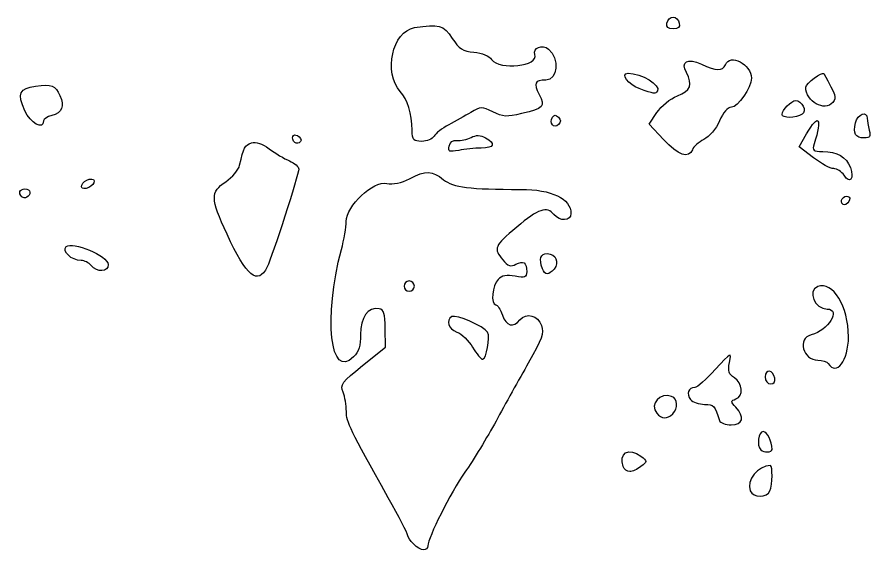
# Model space of a CAD drawing. Header units: centimetres. Extents: x -9 to 9, y -13.5 to 12.3.
# Drawn here: x -2.003 to 1.664, y -5.331 to -3.044 of the extents above; entities that cross this region are included whole.
import ezdxf

# ---------------------------------------------------------------- set-up
doc = ezdxf.new("R2010")
doc.units = ezdxf.units.CM
doc.header["$MEASUREMENT"] = 0
doc.layers.add('Layer 1', color=7, linetype='Continuous')

msp = doc.modelspace()

# ---------------------------------------------------------------- linework, layer by layer
at = {"layer": 'Layer 1'}
for points, knots in [([(-0.21238, -3.5553), (-0.20563, -3.54324), (-0.17735, -3.52132), (-0.14954, -3.5066), (-0.14954, -3.5066), (-0.12173, -3.49188), (-0.07879, -3.46779), (-0.05413, -3.45306), (-0.05413, -3.45306), (-0.01159, -3.42766), (-0.00673, -3.42756), (0.04049, -3.45114), (0.04049, -3.45114), (0.08354, -3.47262), (0.10019, -3.47357), (0.16373, -3.45818), (0.16373, -3.45818), (0.25956, -3.43497), (0.26587, -3.42809), (0.23902, -3.37617), (0.23902, -3.37617), (0.21374, -3.32729), (0.21973, -3.31417), (0.2673, -3.31417), (0.2673, -3.31417), (0.31909, -3.31417), (0.3277, -3.22135), (0.27961, -3.18144), (0.27961, -3.18144), (0.25326, -3.15957), (0.20979, -3.17649), (0.22052, -3.20445), (0.22052, -3.20445), (0.23974, -3.25455), (0.06895, -3.27397), (0.03503, -3.22554), (0.03503, -3.22554), (0.02399, -3.20977), (-0.00629, -3.19749), (-0.04111, -3.19465), (-0.04111, -3.19465), (-0.08953, -3.19071), (-0.10466, -3.18103), (-0.13427, -3.13512), (-0.13427, -3.13512), (-0.17155, -3.07734), (-0.19134, -3.07173), (-0.29667, -3.08917), (-0.29667, -3.08917), (-0.39145, -3.10486), (-0.43067, -3.28281), (-0.35718, -3.36377), (-0.35718, -3.36377), (-0.32621, -3.39789), (-0.30805, -3.45757), (-0.30668, -3.52976), (-0.30668, -3.52976), (-0.30589, -3.57172), (-0.30105, -3.57726), (-0.26521, -3.57726), (-0.26521, -3.57726), (-0.2429, -3.57726), (-0.21912, -3.56739), (-0.21237, -3.55532), (-0.21237, -3.55532), (-0.21237, -3.55532), (-0.21238, -3.5553), (-0.21238, -3.5553)], [0, 0, 0, 0, 0.0555556, 0.0555556, 0.0555556, 0.0555556, 0.1111111, 0.1111111, 0.1111111, 0.1111111, 0.1666667, 0.1666667, 0.1666667, 0.1666667, 0.2222222, 0.2222222, 0.2222222, 0.2222222, 0.2777778, 0.2777778, 0.2777778, 0.2777778, 0.3333333, 0.3333333, 0.3333333, 0.3333333, 0.3888889, 0.3888889, 0.3888889, 0.3888889, 0.4444444, 0.4444444, 0.4444444, 0.4444444, 0.5, 0.5, 0.5, 0.5, 0.5555556, 0.5555556, 0.5555556, 0.5555556, 0.6111111, 0.6111111, 0.6111111, 0.6111111, 0.6666667, 0.6666667, 0.6666667, 0.6666667, 0.7222222, 0.7222222, 0.7222222, 0.7222222, 0.7777778, 0.7777778, 0.7777778, 0.7777778, 0.8333333, 0.8333333, 0.8333333, 0.8333333, 0.8888889, 0.8888889, 0.8888889, 0.8888889, 1, 1, 1, 1]), ([(0.84077, -3.06937), (0.83806, -3.0553), (0.82616, -3.04379), (0.81432, -3.04379), (0.81432, -3.04379), (0.80248, -3.04379), (0.79058, -3.0553), (0.78787, -3.06937), (0.78787, -3.06937), (0.78441, -3.08731), (0.7923, -3.09495), (0.81432, -3.09495), (0.81432, -3.09495), (0.83633, -3.09495), (0.84422, -3.08732), (0.84077, -3.06937)], [0, 0, 0, 0, 0.2, 0.2, 0.2, 0.2, 0.4, 0.4, 0.4, 0.4, 0.6, 0.6, 0.6, 0.6, 1, 1, 1, 1]), ([(0.89705, -3.61323), (0.90179, -3.60087), (0.92408, -3.58124), (0.94659, -3.5696), (0.94659, -3.5696), (0.9696, -3.5577), (0.99884, -3.52276), (1.0134, -3.48976), (1.0134, -3.48976), (1.02921, -3.45392), (1.04911, -3.43107), (1.06452, -3.43107), (1.06452, -3.43107), (1.09267, -3.43107), (1.15059, -3.34709), (1.15059, -3.30626), (1.15059, -3.30626), (1.15059, -3.24589), (1.05827, -3.19802), (1.03895, -3.24837), (1.03895, -3.24837), (1.02809, -3.27668), (0.99915, -3.27609), (0.93636, -3.24629), (0.93636, -3.24629), (0.87606, -3.21768), (0.84589, -3.23447), (0.87153, -3.28237), (0.87153, -3.28237), (0.89956, -3.33474), (0.88995, -3.35937), (0.83269, -3.38186), (0.83269, -3.38186), (0.80122, -3.39422), (0.76382, -3.42485), (0.74486, -3.45377), (0.74486, -3.45377), (0.74486, -3.45377), (0.71184, -3.50415), (0.71184, -3.50415), (0.71184, -3.50415), (0.71184, -3.50415), (0.77373, -3.56992), (0.77373, -3.56992), (0.77373, -3.56992), (0.83716, -3.63732), (0.88178, -3.65299), (0.89704, -3.61323), (0.89704, -3.61323), (0.89704, -3.61323), (0.89705, -3.61323), (0.89705, -3.61323)], [0, 0, 0, 0, 0.0714286, 0.0714286, 0.0714286, 0.0714286, 0.1428571, 0.1428571, 0.1428571, 0.1428571, 0.2142857, 0.2142857, 0.2142857, 0.2142857, 0.2857143, 0.2857143, 0.2857143, 0.2857143, 0.3571429, 0.3571429, 0.3571429, 0.3571429, 0.4285714, 0.4285714, 0.4285714, 0.4285714, 0.5, 0.5, 0.5, 0.5, 0.5714286, 0.5714286, 0.5714286, 0.5714286, 0.6428571, 0.6428571, 0.6428571, 0.6428571, 0.7142857, 0.7142857, 0.7142857, 0.7142857, 0.7857143, 0.7857143, 0.7857143, 0.7857143, 0.8571429, 0.8571429, 0.8571429, 0.8571429, 1, 1, 1, 1]), ([(0.74667, -3.36098), (0.76218, -3.33589), (0.678, -3.28495), (0.62101, -3.28495), (0.62101, -3.28495), (0.58701, -3.28495), (0.62231, -3.33426), (0.66811, -3.35075), (0.66811, -3.35075), (0.7338, -3.37439), (0.73804, -3.37494), (0.74667, -3.36098)], [0, 0, 0, 0, 0.25, 0.25, 0.25, 0.25, 0.5, 0.5, 0.5, 0.5, 1, 1, 1, 1]), ([(1.50038, -3.40984), (1.51743, -3.38929), (1.51481, -3.38104), (1.46121, -3.2866), (1.46121, -3.2866), (1.45527, -3.27613), (1.38402, -3.32932), (1.38402, -3.34424), (1.38402, -3.34424), (1.38402, -3.40633), (1.46528, -3.45214), (1.50039, -3.40984), (1.50039, -3.40984), (1.50039, -3.40984), (1.50038, -3.40984), (1.50038, -3.40984)], [0, 0, 0, 0, 0.2, 0.2, 0.2, 0.2, 0.4, 0.4, 0.4, 0.4, 0.6, 0.6, 0.6, 0.6, 1, 1, 1, 1]), ([(-1.88965, -3.48982), (-1.88965, -3.48193), (-1.87368, -3.47148), (-1.85417, -3.46658), (-1.85417, -3.46658), (-1.80983, -3.45545), (-1.79799, -3.42654), (-1.81894, -3.38056), (-1.81894, -3.38056), (-1.83891, -3.33674), (-1.8528, -3.33136), (-1.92365, -3.34001), (-1.92365, -3.34001), (-1.99278, -3.34846), (-2.0031, -3.37234), (-1.96967, -3.44648), (-1.96967, -3.44648), (-1.94588, -3.49924), (-1.88963, -3.5297), (-1.88963, -3.48982), (-1.88963, -3.48982), (-1.88963, -3.48982), (-1.88965, -3.48982), (-1.88965, -3.48982)], [0, 0, 0, 0, 0.1428571, 0.1428571, 0.1428571, 0.1428571, 0.2857143, 0.2857143, 0.2857143, 0.2857143, 0.4285714, 0.4285714, 0.4285714, 0.4285714, 0.5714286, 0.5714286, 0.5714286, 0.5714286, 0.7142857, 0.7142857, 0.7142857, 0.7142857, 1, 1, 1, 1]), ([(1.36878, -3.46121), (1.39041, -3.44752), (1.36807, -3.40185), (1.33974, -3.40185), (1.33974, -3.40185), (1.32357, -3.40185), (1.28202, -3.44469), (1.28202, -3.46136), (1.28202, -3.46136), (1.28202, -3.47871), (1.34128, -3.47861), (1.36877, -3.46083), (1.36877, -3.46083), (1.36877, -3.46083), (1.36878, -3.46121), (1.36878, -3.46121)], [0, 0, 0, 0, 0.2, 0.2, 0.2, 0.2, 0.4, 0.4, 0.4, 0.4, 0.6, 0.6, 0.6, 0.6, 1, 1, 1, 1]), ([(1.65686, -3.52974), (1.65201, -3.51165), (1.64796, -3.48864), (1.64785, -3.47859), (1.64785, -3.47859), (1.64748, -3.44473), (1.60706, -3.45997), (1.59763, -3.49753), (1.59763, -3.49753), (1.58599, -3.54392), (1.59689, -3.56263), (1.6356, -3.56263), (1.6356, -3.56263), (1.65965, -3.56263), (1.66391, -3.55605), (1.65686, -3.52975), (1.65686, -3.52975), (1.65686, -3.52975), (1.65686, -3.52974), (1.65686, -3.52974)], [0, 0, 0, 0, 0.1666667, 0.1666667, 0.1666667, 0.1666667, 0.3333333, 0.3333333, 0.3333333, 0.3333333, 0.5, 0.5, 0.5, 0.5, 0.6666667, 0.6666667, 0.6666667, 0.6666667, 1, 1, 1, 1]), ([(0.3219, -3.47366), (0.31046, -3.46222), (0.30326, -3.46222), (0.29619, -3.47366), (0.29619, -3.47366), (0.28099, -3.49826), (0.30249, -3.52485), (0.3219, -3.50544), (0.3219, -3.50544), (0.33334, -3.494), (0.33334, -3.4851), (0.3219, -3.47366)], [0, 0, 0, 0, 0.25, 0.25, 0.25, 0.25, 0.5, 0.5, 0.5, 0.5, 1, 1, 1, 1]), ([(1.57571, -3.69012), (1.55814, -3.64392), (1.5188, -3.62108), (1.4568, -3.62108), (1.4568, -3.62108), (1.41529, -3.62108), (1.41138, -3.61756), (1.42048, -3.58819), (1.42048, -3.58819), (1.45551, -3.47518), (1.43917, -3.45379), (1.38773, -3.54531), (1.38773, -3.54531), (1.38773, -3.54531), (1.35638, -3.60109), (1.35638, -3.60109), (1.35638, -3.60109), (1.35638, -3.60109), (1.41693, -3.64762), (1.41693, -3.64762), (1.41693, -3.64762), (1.45023, -3.67322), (1.48938, -3.69415), (1.50393, -3.69415), (1.50393, -3.69415), (1.51848, -3.69415), (1.53849, -3.70714), (1.54841, -3.72302), (1.54841, -3.72302), (1.57293, -3.76229), (1.59367, -3.73731), (1.57572, -3.69011), (1.57572, -3.69011), (1.57572, -3.69011), (1.57571, -3.69012), (1.57571, -3.69012)], [0, 0, 0, 0, 0.1, 0.1, 0.1, 0.1, 0.2, 0.2, 0.2, 0.2, 0.3, 0.3, 0.3, 0.3, 0.4, 0.4, 0.4, 0.4, 0.5, 0.5, 0.5, 0.5, 0.6, 0.6, 0.6, 0.6, 0.7, 0.7, 0.7, 0.7, 0.8, 0.8, 0.8, 0.8, 1, 1, 1, 1]), ([(-0.79168, -3.55829), (-0.81044, -3.53953), (-0.82946, -3.55403), (-0.81557, -3.5765), (-0.81557, -3.5765), (-0.81019, -3.58521), (-0.79909, -3.58819), (-0.79091, -3.58313), (-0.79091, -3.58313), (-0.78093, -3.57695), (-0.78118, -3.56878), (-0.79168, -3.55829)], [0, 0, 0, 0, 0.25, 0.25, 0.25, 0.25, 0.5, 0.5, 0.5, 0.5, 1, 1, 1, 1]), ([(-0.00955, -3.60646), (0.04645, -3.60646), (0.05469, -3.58624), (0.00872, -3.56164), (0.00872, -3.56164), (-0.01375, -3.54961), (-0.03093, -3.54938), (-0.0534, -3.56079), (-0.0534, -3.56079), (-0.07048, -3.56946), (-0.09736, -3.57507), (-0.11313, -3.57324), (-0.11313, -3.57324), (-0.13117, -3.57116), (-0.14391, -3.58019), (-0.1475, -3.59763), (-0.1475, -3.59763), (-0.15245, -3.62169), (-0.147, -3.62409), (-0.10604, -3.6159), (-0.10604, -3.6159), (-0.0801, -3.61073), (-0.03669, -3.60646), (-0.00956, -3.60646), (-0.00956, -3.60646), (-0.00956, -3.60646), (-0.00955, -3.60646), (-0.00955, -3.60646)], [0, 0, 0, 0, 0.125, 0.125, 0.125, 0.125, 0.25, 0.25, 0.25, 0.25, 0.375, 0.375, 0.375, 0.375, 0.5, 0.5, 0.5, 0.5, 0.625, 0.625, 0.625, 0.625, 0.75, 0.75, 0.75, 0.75, 1, 1, 1, 1]), ([(-0.92901, -4.11673), (-0.90721, -4.07303), (-0.79319, -3.71992), (-0.79319, -3.69611), (-0.79319, -3.69611), (-0.79319, -3.68659), (-0.81128, -3.67094), (-0.83338, -3.66133), (-0.83338, -3.66133), (-0.85549, -3.65172), (-0.89463, -3.6283), (-0.92038, -3.60928), (-0.92038, -3.60928), (-0.95076, -3.58683), (-0.97743, -3.57794), (-0.99637, -3.58396), (-0.99637, -3.58396), (-1.02471, -3.59295), (-1.02976, -3.60244), (-1.04724, -3.67942), (-1.04724, -3.67942), (-1.0518, -3.69952), (-1.07872, -3.73161), (-1.10706, -3.75073), (-1.10706, -3.75073), (-1.17338, -3.79548), (-1.17273, -3.82114), (-1.10136, -3.97635), (-1.10136, -3.97635), (-1.01812, -4.15738), (-0.96917, -4.19724), (-0.92901, -4.11672), (-0.92901, -4.11672), (-0.92901, -4.11672), (-0.92901, -4.11673), (-0.92901, -4.11673)], [0, 0, 0, 0, 0.1, 0.1, 0.1, 0.1, 0.2, 0.2, 0.2, 0.2, 0.3, 0.3, 0.3, 0.3, 0.4, 0.4, 0.4, 0.4, 0.5, 0.5, 0.5, 0.5, 0.6, 0.6, 0.6, 0.6, 0.7, 0.7, 0.7, 0.7, 0.8, 0.8, 0.8, 0.8, 1, 1, 1, 1]), ([(-0.23842, -5.31431), (-0.23842, -5.27861), (-0.14214, -5.08647), (-0.07957, -4.99731), (-0.07957, -4.99731), (-0.0437, -4.94619), (0.01639, -4.84753), (0.05396, -4.77807), (0.05396, -4.77807), (0.09153, -4.7086), (0.15385, -4.59655), (0.19246, -4.52906), (0.19246, -4.52906), (0.25149, -4.42586), (0.26054, -4.40029), (0.24934, -4.36828), (0.24934, -4.36828), (0.23385, -4.32404), (0.18422, -4.31109), (0.1568, -4.34413), (0.1568, -4.34413), (0.12759, -4.37932), (0.09769, -4.37096), (0.08095, -4.32291), (0.08095, -4.32291), (0.07254, -4.2988), (0.05973, -4.27907), (0.05248, -4.27907), (0.05248, -4.27907), (0.03008, -4.27907), (0.03795, -4.1948), (0.06265, -4.1701), (0.06265, -4.1701), (0.07942, -4.15333), (0.10003, -4.14937), (0.13573, -4.15607), (0.13573, -4.15607), (0.17843, -4.16408), (0.18545, -4.1614), (0.18545, -4.13697), (0.18545, -4.13697), (0.18545, -4.09719), (0.17157, -4.08763), (0.13906, -4.10503), (0.13906, -4.10503), (0.11676, -4.11696), (0.10545, -4.11318), (0.08301, -4.08625), (0.08301, -4.08625), (0.04166, -4.03665), (0.04545, -4.02773), (0.14305, -3.94519), (0.14305, -3.94519), (0.23582, -3.86674), (0.27166, -3.85471), (0.30239, -3.89174), (0.30239, -3.89174), (0.32817, -3.9228), (0.37547, -3.91972), (0.37547, -3.887), (0.37547, -3.887), (0.37547, -3.82331), (0.29223, -3.78329), (0.15989, -3.78335), (0.15989, -3.78335), (-0.05996, -3.78388), (-0.1296, -3.77474), (-0.17129, -3.74195), (-0.17129, -3.74195), (-0.22248, -3.70169), (-0.24562, -3.701), (-0.31739, -3.73758), (-0.31739, -3.73758), (-0.3535, -3.75599), (-0.38829, -3.76312), (-0.41549, -3.75768), (-0.41549, -3.75768), (-0.47379, -3.74602), (-0.58908, -3.85417), (-0.58934, -3.92077), (-0.58934, -3.92077), (-0.58945, -3.94501), (-0.59874, -3.9995), (-0.61002, -4.04187), (-0.61002, -4.04187), (-0.6884, -4.33632), (-0.65844, -4.60332), (-0.55826, -4.50313), (-0.55826, -4.50313), (-0.53501, -4.47988), (-0.52728, -4.45496), (-0.52826, -4.40643), (-0.52826, -4.40643), (-0.5297, -4.33475), (-0.49524, -4.28712), (-0.44847, -4.29613), (-0.44847, -4.29613), (-0.42751, -4.30018), (-0.42238, -4.31645), (-0.4218, -4.38087), (-0.4218, -4.38087), (-0.4218, -4.38087), (-0.42109, -4.46061), (-0.42109, -4.46061), (-0.42109, -4.46061), (-0.42109, -4.46061), (-0.51893, -4.53912), (-0.51893, -4.53912), (-0.51893, -4.53912), (-0.60848, -4.61098), (-0.6156, -4.62071), (-0.60297, -4.65393), (-0.60297, -4.65393), (-0.59538, -4.67389), (-0.58902, -4.71117), (-0.58884, -4.73677), (-0.58884, -4.73677), (-0.58852, -4.78266), (-0.57373, -4.81316), (-0.40922, -5.1074), (-0.40922, -5.1074), (-0.3635, -5.18918), (-0.32609, -5.26101), (-0.32609, -5.26702), (-0.32609, -5.26702), (-0.32609, -5.28628), (-0.2784, -5.33141), (-0.25805, -5.33141), (-0.25805, -5.33141), (-0.24724, -5.33141), (-0.23839, -5.32371), (-0.23839, -5.3143), (-0.23839, -5.3143), (-0.23839, -5.3143), (-0.23842, -5.31431), (-0.23842, -5.31431)], [0, 0, 0, 0, 0.0285714, 0.0285714, 0.0285714, 0.0285714, 0.0571429, 0.0571429, 0.0571429, 0.0571429, 0.0857143, 0.0857143, 0.0857143, 0.0857143, 0.1142857, 0.1142857, 0.1142857, 0.1142857, 0.1428571, 0.1428571, 0.1428571, 0.1428571, 0.1714286, 0.1714286, 0.1714286, 0.1714286, 0.2, 0.2, 0.2, 0.2, 0.2285714, 0.2285714, 0.2285714, 0.2285714, 0.2571429, 0.2571429, 0.2571429, 0.2571429, 0.2857143, 0.2857143, 0.2857143, 0.2857143, 0.3142857, 0.3142857, 0.3142857, 0.3142857, 0.3428571, 0.3428571, 0.3428571, 0.3428571, 0.3714286, 0.3714286, 0.3714286, 0.3714286, 0.4, 0.4, 0.4, 0.4, 0.4285714, 0.4285714, 0.4285714, 0.4285714, 0.4571429, 0.4571429, 0.4571429, 0.4571429, 0.4857143, 0.4857143, 0.4857143, 0.4857143, 0.5142857, 0.5142857, 0.5142857, 0.5142857, 0.5428571, 0.5428571, 0.5428571, 0.5428571, 0.5714286, 0.5714286, 0.5714286, 0.5714286, 0.6, 0.6, 0.6, 0.6, 0.6285714, 0.6285714, 0.6285714, 0.6285714, 0.6571429, 0.6571429, 0.6571429, 0.6571429, 0.6857143, 0.6857143, 0.6857143, 0.6857143, 0.7142857, 0.7142857, 0.7142857, 0.7142857, 0.7428571, 0.7428571, 0.7428571, 0.7428571, 0.7714286, 0.7714286, 0.7714286, 0.7714286, 0.8, 0.8, 0.8, 0.8, 0.8285714, 0.8285714, 0.8285714, 0.8285714, 0.8571429, 0.8571429, 0.8571429, 0.8571429, 0.8857143, 0.8857143, 0.8857143, 0.8857143, 0.9142857, 0.9142857, 0.9142857, 0.9142857, 0.9428571, 0.9428571, 0.9428571, 0.9428571, 1, 1, 1, 1]), ([(-1.67345, -3.75488), (-1.66926, -3.7423), (-1.67629, -3.73703), (-1.69295, -3.74027), (-1.69295, -3.74027), (-1.70728, -3.74304), (-1.72195, -3.75417), (-1.72555, -3.76499), (-1.72555, -3.76499), (-1.72974, -3.77756), (-1.72271, -3.78283), (-1.70605, -3.7796), (-1.70605, -3.7796), (-1.69172, -3.77683), (-1.67705, -3.7657), (-1.67345, -3.75488)], [0, 0, 0, 0, 0.2, 0.2, 0.2, 0.2, 0.4, 0.4, 0.4, 0.4, 0.6, 0.6, 0.6, 0.6, 1, 1, 1, 1]), ([(-1.94797, -3.79561), (-1.94797, -3.78804), (-1.95784, -3.78185), (-1.96989, -3.78185), (-1.96989, -3.78185), (-1.99249, -3.78185), (-1.99893, -3.7991), (-1.98247, -3.81556), (-1.98247, -3.81556), (-1.97079, -3.82723), (-1.94797, -3.81401), (-1.94797, -3.79561)], [0, 0, 0, 0, 0.25, 0.25, 0.25, 0.25, 0.5, 0.5, 0.5, 0.5, 1, 1, 1, 1]), ([(1.57079, -3.81717), (1.55686, -3.80325), (1.52894, -3.82581), (1.53932, -3.8426), (1.53932, -3.8426), (1.54549, -3.85258), (1.55366, -3.85233), (1.56416, -3.84185), (1.56416, -3.84185), (1.57277, -3.83325), (1.57575, -3.82215), (1.57079, -3.81719), (1.57079, -3.81719), (1.57079, -3.81719), (1.57079, -3.81717), (1.57079, -3.81717)], [0, 0, 0, 0, 0.2, 0.2, 0.2, 0.2, 0.4, 0.4, 0.4, 0.4, 0.6, 0.6, 0.6, 0.6, 1, 1, 1, 1]), ([(-1.61167, -4.106), (-1.61167, -4.06951), (-1.76646, -4.00367), (-1.7918, -4.02937), (-1.7918, -4.02937), (-1.8118, -4.04966), (-1.76956, -4.0887), (-1.7276, -4.0887), (-1.7276, -4.0887), (-1.71404, -4.0887), (-1.69476, -4.09856), (-1.68476, -4.11062), (-1.68476, -4.11062), (-1.65905, -4.14161), (-1.61168, -4.13861), (-1.61168, -4.10598), (-1.61168, -4.10598), (-1.61168, -4.10598), (-1.61167, -4.106), (-1.61167, -4.106)], [0, 0, 0, 0, 0.1666667, 0.1666667, 0.1666667, 0.1666667, 0.3333333, 0.3333333, 0.3333333, 0.3333333, 0.5, 0.5, 0.5, 0.5, 0.6666667, 0.6666667, 0.6666667, 0.6666667, 1, 1, 1, 1]), ([(0.30285, -4.1254), (0.32701, -4.09628), (0.31103, -4.05944), (0.27423, -4.05944), (0.27423, -4.05944), (0.24426, -4.05944), (0.23712, -4.08158), (0.25341, -4.12401), (0.25341, -4.12401), (0.26451, -4.15293), (0.27964, -4.15335), (0.30285, -4.1254)], [0, 0, 0, 0, 0.25, 0.25, 0.25, 0.25, 0.5, 0.5, 0.5, 0.5, 1, 1, 1, 1]), ([(-0.34073, -4.19866), (-0.34073, -4.1866), (-0.33086, -4.17674), (-0.31881, -4.17674), (-0.31881, -4.17674), (-0.30675, -4.17674), (-0.29689, -4.18661), (-0.29689, -4.19866), (-0.29689, -4.19866), (-0.29689, -4.21071), (-0.30676, -4.22058), (-0.31881, -4.22058), (-0.31881, -4.22058), (-0.33087, -4.22058), (-0.34073, -4.21071), (-0.34073, -4.19866)], [0, 0, 0, 0, 0.2, 0.2, 0.2, 0.2, 0.4, 0.4, 0.4, 0.4, 0.6, 0.6, 0.6, 0.6, 1, 1, 1, 1]), ([(1.48046, -4.53121), (1.47549, -4.52317), (1.4556, -4.5166), (1.43626, -4.5166), (1.43626, -4.5166), (1.37135, -4.5166), (1.34686, -4.42348), (1.40775, -4.40819), (1.40775, -4.40819), (1.48006, -4.39004), (1.5372, -4.29736), (1.47607, -4.29736), (1.47607, -4.29736), (1.42276, -4.29736), (1.38953, -4.2184), (1.43543, -4.20079), (1.43543, -4.20079), (1.49978, -4.1761), (1.56752, -4.28638), (1.56761, -4.41599), (1.56761, -4.41599), (1.56772, -4.51777), (1.51511, -4.58728), (1.48046, -4.53122), (1.48046, -4.53122), (1.48046, -4.53122), (1.48046, -4.53121), (1.48046, -4.53121)], [0, 0, 0, 0, 0.125, 0.125, 0.125, 0.125, 0.25, 0.25, 0.25, 0.25, 0.375, 0.375, 0.375, 0.375, 0.5, 0.5, 0.5, 0.5, 0.625, 0.625, 0.625, 0.625, 0.75, 0.75, 0.75, 0.75, 1, 1, 1, 1]), ([(-0.04661, -4.46152), (-0.06328, -4.43326), (-0.09353, -4.40382), (-0.11383, -4.39611), (-0.11383, -4.39611), (-0.15152, -4.38178), (-0.16292, -4.34677), (-0.13543, -4.32978), (-0.13543, -4.32978), (-0.11824, -4.31916), (0.00233, -4.37167), (0.01765, -4.39645), (0.01765, -4.39645), (0.03036, -4.41702), (0.01271, -4.5129), (-0.00379, -4.5129), (-0.00379, -4.5129), (-0.01067, -4.5129), (-0.02994, -4.48978), (-0.04662, -4.46152), (-0.04662, -4.46152), (-0.04662, -4.46152), (-0.04661, -4.46152), (-0.04661, -4.46152)], [0, 0, 0, 0, 0.1428571, 0.1428571, 0.1428571, 0.1428571, 0.2857143, 0.2857143, 0.2857143, 0.2857143, 0.4285714, 0.4285714, 0.4285714, 0.4285714, 0.5714286, 0.5714286, 0.5714286, 0.5714286, 0.7142857, 0.7142857, 0.7142857, 0.7142857, 1, 1, 1, 1]), ([(1.0137, -4.77602), (0.99456, -4.71183), (0.9897, -4.7066), (0.94923, -4.7066), (0.94923, -4.7066), (0.92585, -4.7066), (0.89877, -4.69702), (0.88905, -4.68532), (0.88905, -4.68532), (0.86973, -4.66203), (0.88008, -4.63335), (0.90765, -4.63382), (0.90765, -4.63382), (0.91722, -4.63435), (0.95664, -4.59944), (0.99524, -4.55708), (0.99524, -4.55708), (1.06463, -4.48093), (1.06532, -4.48059), (1.05636, -4.52681), (1.05636, -4.52681), (1.04912, -4.56419), (1.05336, -4.57735), (1.07753, -4.59244), (1.07753, -4.59244), (1.11362, -4.61498), (1.11747, -4.67051), (1.08385, -4.68342), (1.08385, -4.68342), (1.06171, -4.69191), (1.06171, -4.69455), (1.08385, -4.71902), (1.08385, -4.71902), (1.12296, -4.76224), (1.11428, -4.7943), (1.06346, -4.7943), (1.06346, -4.7943), (1.03909, -4.7943), (1.0167, -4.78608), (1.01371, -4.77603), (1.01371, -4.77603), (1.01371, -4.77603), (1.0137, -4.77602), (1.0137, -4.77602)], [0, 0, 0, 0, 0.0833333, 0.0833333, 0.0833333, 0.0833333, 0.1666667, 0.1666667, 0.1666667, 0.1666667, 0.25, 0.25, 0.25, 0.25, 0.3333333, 0.3333333, 0.3333333, 0.3333333, 0.4166667, 0.4166667, 0.4166667, 0.4166667, 0.5, 0.5, 0.5, 0.5, 0.5833333, 0.5833333, 0.5833333, 0.5833333, 0.6666667, 0.6666667, 0.6666667, 0.6666667, 0.75, 0.75, 0.75, 0.75, 0.8333333, 0.8333333, 0.8333333, 0.8333333, 1, 1, 1, 1]), ([(1.21007, -4.58846), (1.21007, -4.55284), (1.24422, -4.55787), (1.25134, -4.59454), (1.25134, -4.59454), (1.25414, -4.60896), (1.24668, -4.61891), (1.23307, -4.61891), (1.23307, -4.61891), (1.21951, -4.61891), (1.21007, -4.60641), (1.21007, -4.58846)], [0, 0, 0, 0, 0.25, 0.25, 0.25, 0.25, 0.5, 0.5, 0.5, 0.5, 1, 1, 1, 1]), ([(0.7439, -4.74499), (0.71187, -4.7064), (0.75879, -4.65315), (0.80813, -4.67208), (0.80813, -4.67208), (0.83446, -4.68218), (0.83684, -4.7232), (0.81252, -4.74752), (0.81252, -4.74752), (0.7894, -4.77064), (0.76442, -4.76972), (0.7439, -4.74496), (0.7439, -4.74496), (0.7439, -4.74496), (0.7439, -4.74499), (0.7439, -4.74499)], [0, 0, 0, 0, 0.2, 0.2, 0.2, 0.2, 0.4, 0.4, 0.4, 0.4, 0.6, 0.6, 0.6, 0.6, 1, 1, 1, 1]), ([(1.19058, -4.90148), (1.17247, -4.88338), (1.18051, -4.82353), (1.20105, -4.82353), (1.20105, -4.82353), (1.21837, -4.82353), (1.23843, -4.864), (1.23909, -4.90026), (1.23909, -4.90026), (1.23934, -4.91384), (1.20383, -4.91473), (1.19057, -4.90149), (1.19057, -4.90149), (1.19057, -4.90149), (1.19058, -4.90148), (1.19058, -4.90148)], [0, 0, 0, 0, 0.2, 0.2, 0.2, 0.2, 0.4, 0.4, 0.4, 0.4, 0.6, 0.6, 0.6, 0.6, 1, 1, 1, 1]), ([(0.67593, -4.97328), (0.70401, -4.95158), (0.70401, -4.95113), (0.67593, -4.92944), (0.67593, -4.92944), (0.62467, -4.88983), (0.57823, -4.91663), (0.59997, -4.97328), (0.59997, -4.97328), (0.6046, -4.98534), (0.6172, -4.9952), (0.62797, -4.9952), (0.62797, -4.9952), (0.63874, -4.9952), (0.66033, -4.98534), (0.67593, -4.97328)], [0, 0, 0, 0, 0.2, 0.2, 0.2, 0.2, 0.4, 0.4, 0.4, 0.4, 0.6, 0.6, 0.6, 0.6, 1, 1, 1, 1]), ([(1.14553, -5.07724), (1.12823, -5.03216), (1.17885, -4.96968), (1.23268, -4.96968), (1.23268, -4.96968), (1.24243, -4.96968), (1.24074, -5.05124), (1.23043, -5.0781), (1.23043, -5.0781), (1.21876, -5.10851), (1.15729, -5.10788), (1.14553, -5.07725), (1.14553, -5.07725), (1.14553, -5.07725), (1.14553, -5.07724), (1.14553, -5.07724)], [0, 0, 0, 0, 0.2, 0.2, 0.2, 0.2, 0.4, 0.4, 0.4, 0.4, 0.6, 0.6, 0.6, 0.6, 1, 1, 1, 1])]:
    msp.add_open_spline(points, degree=3, knots=knots, dxfattribs=at)

doc.saveas('drawing.dxf')
